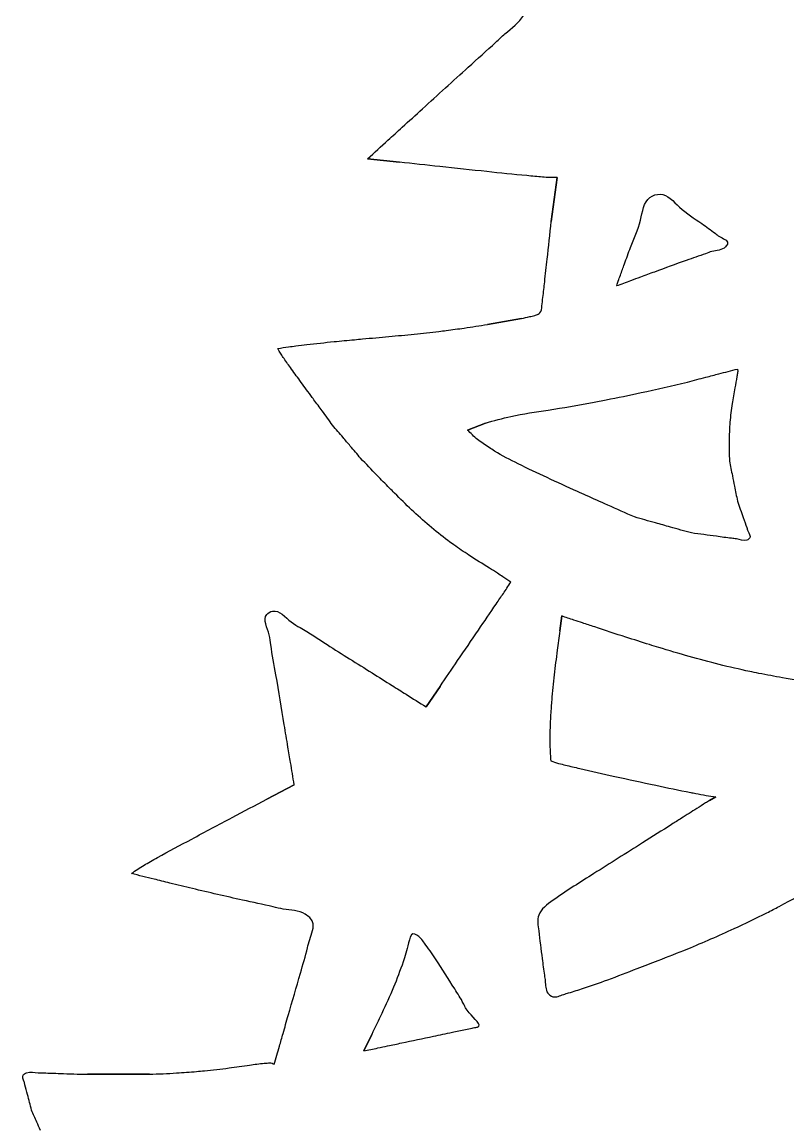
# Model space of a CAD drawing. Extents: x 0 to 339, y 0 to 248.
# Drawn here: x 9.1 to 47.7, y 66.7 to 122.4 of the extents above; entities that cross this region are included whole.
import ezdxf

# ---------------------------------------------------------------- set-up
doc = ezdxf.new("R2010")
doc.units = 0
doc.layers.add('layer_1', color=7, linetype='CONTINUOUS')

msp = doc.modelspace()

# ---------------------------------------------------------------- linework, layer by layer
at = {"layer": 'layer_1', "color": 1}
for p, q in [((28.128472, 115.316599), (26.514465, 115.492976)), ((26.514465, 115.492976), (28.128472, 115.316599)), ((28.128472, 115.316599), (28.128472, 115.316599)), ((35.794281, 112.315725), (36.096919, 114.53501)), ((36.096919, 114.53501), (35.794281, 112.315725)), ((35.794281, 112.315725), (35.794281, 112.315725)), ((39.084718, 109.062674), (39.084718, 109.062674)), ((39.084718, 109.062674), (39.084718, 109.062674)), ((39.084718, 109.062674), (39.084718, 109.062674)), ((32.566653, 107.121013), (34.281475, 107.423652)), ((34.281475, 107.423652), (32.566653, 107.121013)), ((32.566653, 107.121013), (32.566653, 107.121013)), ((31.557924, 101.788854), (32.467192, 102.142383)), ((32.467192, 102.142383), (31.557924, 101.788854)), ((31.557924, 101.788854), (31.557924, 101.788854)), ((36.317941, 92.39431), (36.216932, 91.63668)), ((36.216932, 91.63668), (36.317941, 92.39431)), ((36.317941, 92.39431), (36.317941, 92.39431)), ((29.466639, 87.804207), (30.172731, 88.838382)), ((30.172731, 88.838382), (29.466639, 87.804207)), ((29.466639, 87.804207), (29.466639, 87.804207)), ((21.422371, 83.13927), (22.809238, 83.870487)), ((22.809238, 83.870487), (21.422371, 83.13927)), ((21.422371, 83.13927), (21.422371, 83.13927)), ((44.098801, 83.257114), (43.782055, 83.074682)), ((43.782055, 83.074682), (44.098801, 83.257114)), ((44.098801, 83.257114), (44.098801, 83.257114)), ((28.312582, 74.918842), (28.312582, 74.918842)), ((28.312582, 74.918842), (28.312582, 74.918842)), ((28.312582, 74.918842), (28.312582, 74.918842)), ((32.075463, 71.635941), (32.075463, 71.635941)), ((32.075463, 71.635941), (32.075463, 71.635941)), ((32.075463, 71.635941), (32.075463, 71.635941)), ((26.721701, 71.257288), (26.317667, 70.423713)), ((26.317667, 70.423713), (26.721701, 71.257288)), ((26.721701, 71.257288), (26.721701, 71.257288)), ((12.36905, 69.244635), (15.496185, 69.244635)), ((15.496185, 69.244635), (12.36905, 69.244635)), ((12.36905, 69.244635), (12.36905, 69.244635))]:
    msp.add_line(p, q, dxfattribs=at)
for points in [[(33.449445, 121.797299), (33.789711, 122.091164), (34.159705, 122.358594), (34.411384, 122.736925)], [(32.987073, 121.377002), (33.139637, 121.518487), (33.291332, 121.660747), (33.449445, 121.797299)], [(31.60005, 120.116157), (32.063901, 120.535095), (32.529403, 120.952567), (32.987073, 121.377002)], [(29.288521, 118.014837), (30.05856, 118.715707), (30.827012, 119.417969), (31.60005, 120.116157)], [(28.261243, 117.080816), (28.60372, 117.392109), (28.946277, 117.703336), (29.288521, 118.014837)], [(27.542044, 116.427), (27.781775, 116.644938), (28.02149, 116.862893), (28.261243, 117.080816)], [(26.514465, 115.492976), (26.857003, 115.804306), (27.199541, 116.115635), (27.542044, 116.427)], [(30.159742, 115.095197), (29.482589, 115.168295), (28.805531, 115.242447), (28.128472, 115.316599)], [(32.544169, 114.840326), (31.749278, 114.925072), (30.954445, 115.009409), (30.159742, 115.095197)], [(34.558733, 114.635889), (33.886642, 114.696912), (33.215385, 114.768765), (32.544169, 114.840326)], [(34.968731, 114.598526), (34.832061, 114.611522), (34.695379, 114.623482), (34.558733, 114.635889)], [(35.720548, 114.538746), (35.469427, 114.547431), (35.219098, 114.574718), (34.968731, 114.598526)], [(36.096919, 114.53501), (35.971396, 114.534711), (35.845873, 114.534412), (35.720548, 114.538746)], [(40.773982, 113.531492), (40.915482, 113.640179), (41.109406, 113.706932), (41.284703, 113.701743)], [(41.284703, 113.701743), (41.668047, 113.690396), (41.96231, 113.335007), (42.266867, 113.052632)], [(40.296946, 112.395949), (40.400926, 112.814667), (40.45025, 113.28283), (40.773982, 113.531492)], [(42.266867, 113.052632), (42.6303, 112.71567), (43.008392, 112.48268), (43.396499, 112.217415)], [(35.5844, 110.418029), (35.654691, 111.049609), (35.724486, 111.682667), (35.794281, 112.315725)], [(39.791843, 111.007238), (39.968771, 111.462396), (40.172195, 111.893587), (40.296946, 112.395949)], [(43.396499, 112.217415), (43.626191, 112.060423), (43.859392, 111.892125), (44.06611, 111.724547)], [(44.06611, 111.724547), (44.134152, 111.669389), (44.199325, 111.614308), (44.286839, 111.562762)], [(44.286839, 111.562762), (44.45715, 111.462448), (44.712076, 111.375521), (44.699352, 111.225889)], [(39.48877, 110.174001), (39.589065, 110.452412), (39.685685, 110.734139), (39.791843, 111.007238)], [(44.589973, 111.040673), (44.404048, 110.859176), (44.1434, 110.863695), (43.908187, 110.805068)], [(44.699352, 111.225889), (44.694213, 111.165456), (44.645415, 111.094795), (44.589973, 111.040673)], [(35.458493, 109.27114), (35.499265, 109.655234), (35.541923, 110.036362), (35.5844, 110.418029)], [(42.609909, 110.352316), (42.071452, 110.166321), (41.538222, 109.967035), (41.004134, 109.769732)], [(43.581721, 110.693729), (43.261189, 110.571792), (42.934599, 110.46447), (42.609909, 110.352316)], [(43.908187, 110.805068), (43.795714, 110.777034), (43.689057, 110.734562), (43.581721, 110.693729)], [(39.174503, 109.309661), (39.245555, 109.505215), (39.316459, 109.700894), (39.387743, 109.896253)], [(39.387743, 109.896253), (39.421498, 109.98876), (39.455339, 110.081197), (39.48877, 110.174001)], [(41.004134, 109.769732), (40.767249, 109.682222), (40.530196, 109.595102), (40.293197, 109.507859)], [(35.41653, 108.886337), (35.431348, 109.013084), (35.444814, 109.142279), (35.458493, 109.27114)], [(39.79557, 109.324547), (39.558626, 109.237242), (39.321672, 109.149958), (39.084718, 109.062674)], [(39.095941, 109.093547), (39.122129, 109.165584), (39.148326, 109.237614), (39.174503, 109.309661)], [(40.293197, 109.507859), (40.127305, 109.446791), (39.96144, 109.385664), (39.79557, 109.324547)], [(35.31834, 108.054135), (35.346039, 108.34903), (35.384452, 108.611949), (35.41653, 108.886337)], [(39.084718, 109.062674), (39.088459, 109.072965), (39.0922, 109.083256), (39.095941, 109.093547)], [(34.701807, 107.514298), (34.786245, 107.534276), (34.870467, 107.555812), (34.954005, 107.576959)], [(34.954005, 107.576959), (34.982056, 107.58406), (35.01003, 107.591117), (35.038071, 107.600353)], [(35.038071, 107.600353), (35.106312, 107.622829), (35.174947, 107.658209), (35.220221, 107.709521)], [(35.220221, 107.709521), (35.296612, 107.796101), (35.306496, 107.928041), (35.31834, 108.054135)], [(31.3945, 106.939849), (31.785702, 106.996979), (32.176177, 107.058996), (32.566653, 107.121013)], [(34.281475, 107.423652), (34.421782, 107.452446), (34.56209, 107.48124), (34.701807, 107.514298)], [(26.26233, 106.389864), (26.705859, 106.431103), (27.149585, 106.470205), (27.593223, 106.510245)], [(27.593223, 106.510245), (28.020177, 106.54878), (28.447049, 106.588184), (28.87364, 106.630697)], [(28.87364, 106.630697), (29.289763, 106.672168), (29.705619, 106.716597), (30.120616, 106.767998)], [(30.120616, 106.767998), (30.242396, 106.783081), (30.364102, 106.798765), (30.485776, 106.8147)], [(30.485776, 106.8147), (30.788959, 106.854404), (31.091947, 106.895665), (31.3945, 106.939849)], [(21.975469, 105.910523), (22.15609, 105.93543), (22.336712, 105.960337), (22.517333, 105.985248)], [(22.047434, 105.77043), (22.021639, 105.816095), (21.998554, 105.863309), (21.975469, 105.910523)], [(22.517333, 105.985248), (22.643739, 106.002682), (22.770144, 106.020118), (22.896549, 106.037557)], [(22.896549, 106.037557), (23.077085, 106.062463), (23.257621, 106.087374), (23.438156, 106.112284)], [(23.438156, 106.112284), (23.898821, 106.159163), (24.359485, 106.206042), (24.82029, 106.251502)], [(24.82029, 106.251502), (25.165162, 106.285525), (25.510114, 106.318753), (25.855108, 106.351525)], [(25.855108, 106.351525), (25.990838, 106.364418), (26.126575, 106.377242), (26.26233, 106.389864)], [(22.181083, 105.563098), (22.134878, 105.631184), (22.087833, 105.698908), (22.047434, 105.77043)], [(22.253048, 105.45663), (22.228997, 105.49206), (22.205154, 105.527628), (22.181083, 105.563098)], [(22.612535, 104.948499), (22.49095, 105.116666), (22.369545, 105.285025), (22.253048, 105.45663)], [(23.095375, 104.283459), (22.933921, 104.504752), (22.77307, 104.726459), (22.612535, 104.948499)], [(44.25935, 104.626568), (44.571146, 104.707601), (44.88295, 104.788604), (45.194754, 104.869606)], [(45.21063, 104.793911), (45.217444, 104.729981), (45.199589, 104.664802), (45.187339, 104.600359)], [(45.194754, 104.869606), (45.20134, 104.84444), (45.207926, 104.819274), (45.21063, 104.793911)], [(23.639915, 103.539984), (23.458228, 103.787684), (23.276422, 104.035311), (23.095375, 104.283459)], [(40.325519, 103.675428), (41.108636, 103.84612), (41.88893, 104.029585), (42.669225, 104.213051)], [(42.669225, 104.213051), (42.981008, 104.294161), (43.292792, 104.375271), (43.604584, 104.45635)], [(43.604584, 104.45635), (43.822836, 104.513104), (44.041091, 104.569844), (44.25935, 104.626568)], [(45.169631, 104.490953), (45.140192, 104.299423), (45.098633, 104.108666), (45.060997, 103.917518)], [(45.187339, 104.600359), (45.180374, 104.563722), (45.175221, 104.527324), (45.169631, 104.490953)], [(38.565404, 103.311693), (39.153258, 103.427396), (39.740177, 103.547844), (40.325519, 103.675428)], [(45.060997, 103.917518), (45.008805, 103.652442), (44.964156, 103.386612), (44.924434, 103.119765)], [(23.804297, 103.315837), (23.749506, 103.390554), (23.694716, 103.465272), (23.639915, 103.539984)], [(24.215188, 102.755508), (24.078228, 102.942288), (23.94126, 103.129061), (23.804297, 103.315837)], [(35.639668, 102.797212), (36.38595, 102.912849), (37.1298, 103.03874), (37.871458, 103.177974)], [(37.871458, 103.177974), (38.102964, 103.221435), (38.334257, 103.266197), (38.565404, 103.311693)], [(44.924434, 103.119765), (44.878635, 102.812091), (44.839387, 102.503065), (44.816101, 102.192886)], [(24.749203, 102.027179), (24.571203, 102.269959), (24.393203, 102.512739), (24.215188, 102.755508)], [(33.755896, 102.472596), (34.377756, 102.609257), (35.009579, 102.69958), (35.639668, 102.797212)], [(25.272236, 101.410848), (25.097898, 101.616297), (24.923551, 101.821738), (24.749203, 102.027179)], [(32.467192, 102.142383), (32.895152, 102.259935), (33.323111, 102.377487), (33.755896, 102.472596)], [(44.816101, 102.192886), (44.808946, 102.097569), (44.803298, 102.002143), (44.798265, 101.906675)], [(25.638374, 100.979341), (25.516333, 101.12318), (25.394287, 101.267016), (25.272236, 101.410848)], [(32.068475, 101.311836), (31.888649, 101.459298), (31.723287, 101.624076), (31.557924, 101.788854)], [(44.798265, 101.906675), (44.785552, 101.665535), (44.776766, 101.424129), (44.774759, 101.182719)], [(26.161451, 100.362796), (25.987095, 100.568314), (25.81274, 100.773832), (25.638374, 100.979341)], [(32.646479, 100.90213), (32.448023, 101.030597), (32.250813, 101.162314), (32.068475, 101.311836)], [(32.921472, 100.728139), (32.829048, 100.784804), (32.737632, 100.843124), (32.646479, 100.90213)], [(44.774759, 101.182719), (44.7721, 100.862828), (44.781346, 100.54293), (44.790592, 100.223033)], [(26.987106, 99.501603), (26.710316, 99.78715), (26.435883, 100.074973), (26.161451, 100.362796)], [(34.120594, 100.079972), (33.713441, 100.282455), (33.308616, 100.49078), (32.921472, 100.728139)], [(35.577907, 99.381303), (35.089344, 99.608044), (34.603333, 99.839901), (34.120594, 100.079972)], [(44.790592, 100.223033), (44.840488, 99.973583), (44.890384, 99.724134), (44.940282, 99.474685)], [(27.622226, 98.85339), (27.409556, 99.068512), (27.197649, 99.284399), (26.987106, 99.501603)], [(37.113768, 98.682718), (36.600826, 98.913435), (36.087976, 99.144581), (35.577907, 99.381303)], [(44.940282, 99.474685), (44.975208, 99.30008), (45.010136, 99.125476), (45.045065, 98.950871)], [(27.876274, 98.597472), (27.791359, 98.68255), (27.706732, 98.76791), (27.622226, 98.85339)], [(37.557138, 98.483417), (37.409334, 98.549814), (37.261547, 98.616248), (37.113768, 98.682718)], [(45.045065, 98.950871), (45.09496, 98.70145), (45.144857, 98.452029), (45.194754, 98.202608)], [(28.738322, 97.757893), (28.44621, 98.032802), (28.159636, 98.313566), (27.876274, 98.597472)], [(38.640229, 97.997898), (38.279045, 98.159397), (37.918038, 98.321295), (37.557138, 98.483417)], [(45.194754, 98.202608), (45.290867, 97.922952), (45.38698, 97.643296), (45.489394, 97.361037)], [(29.628329, 96.95764), (29.324887, 97.216818), (29.028866, 97.484459), (28.738322, 97.757893)], [(39.992504, 97.394735), (39.541654, 97.595582), (39.090805, 97.796429), (38.640229, 97.997898)], [(30.574509, 96.202196), (30.249846, 96.441932), (29.935291, 96.695455), (29.628329, 96.95764)], [(41.058975, 97.095452), (40.703486, 97.195219), (40.347995, 97.294977), (39.992504, 97.394735)], [(41.805415, 96.885953), (41.556602, 96.95579), (41.307789, 97.025623), (41.058975, 97.095452)], [(45.489394, 97.361037), (45.550851, 97.191658), (45.614576, 97.021343), (45.66622, 96.856031)], [(42.871627, 96.586667), (42.516224, 96.686432), (42.16082, 96.786197), (41.805415, 96.885953)], [(44.134112, 96.418275), (43.71341, 96.478352), (43.292519, 96.532509), (42.871627, 96.586667)], [(44.891655, 96.317249), (44.638919, 96.344045), (44.386549, 96.382226), (44.134112, 96.418275)], [(45.66622, 96.856031), (45.683436, 96.80092), (45.69931, 96.746366), (45.725174, 96.687677)], [(45.725174, 96.687677), (45.778049, 96.567697), (45.872677, 96.43044), (45.821372, 96.335931)], [(30.87055, 95.988269), (30.771308, 96.05881), (30.672449, 96.129876), (30.574509, 96.202196)], [(31.631708, 95.466078), (31.374608, 95.635066), (31.121358, 95.809995), (30.87055, 95.988269)], [(45.144187, 96.283576), (45.060198, 96.300649), (44.975906, 96.308316), (44.891655, 96.317249)], [(45.670745, 96.231164), (45.491773, 96.172083), (45.318634, 96.248116), (45.144187, 96.283576)], [(45.821372, 96.335931), (45.795558, 96.288379), (45.732801, 96.251649), (45.670745, 96.231164)], [(32.667533, 94.815006), (32.320004, 95.028551), (31.972475, 95.242097), (31.631708, 95.466078)], [(33.069316, 94.553468), (32.935385, 94.640644), (32.801459, 94.727825), (32.667533, 94.815006)], [(33.35058, 94.370407), (33.256823, 94.431424), (33.163069, 94.492445), (33.069316, 94.553468)], [(33.752406, 94.108912), (33.618462, 94.196075), (33.484519, 94.283238), (33.35058, 94.370407)], [(33.196455, 93.275401), (33.314388, 93.449453), (33.432626, 93.623307), (33.548776, 93.798547)], [(33.548776, 93.798547), (33.617135, 93.901682), (33.68477, 94.005297), (33.752406, 94.108912)], [(33.009273, 92.998919), (33.07168, 93.09107), (33.134025, 93.183263), (33.196455, 93.275401)], [(21.421273, 92.468501), (21.488393, 92.550477), (21.601493, 92.615716), (21.708949, 92.6384)], [(21.708949, 92.6384), (22.061292, 92.712781), (22.352953, 92.329628), (22.657919, 92.091065)], [(32.111453, 91.679249), (32.411196, 92.118821), (32.710941, 92.558393), (33.009273, 92.998919)], [(21.548308, 91.435738), (21.449193, 91.795535), (21.21223, 92.213189), (21.421273, 92.468501)], [(22.657919, 92.091065), (22.807245, 91.974253), (22.95976, 91.892108), (23.111843, 91.805256)], [(36.935436, 92.188676), (36.729609, 92.257235), (36.523775, 92.325772), (36.317941, 92.39431)], [(37.367577, 92.044612), (37.223551, 92.092698), (37.079495, 92.140692), (36.935436, 92.188676)], [(37.984772, 91.838632), (37.778962, 91.907058), (37.5733, 91.975928), (37.367577, 92.044612)], [(21.632373, 90.931362), (21.612434, 91.096095), (21.597015, 91.258931), (21.548308, 91.435738)], [(23.111843, 91.805256), (23.56807, 91.544715), (24.020404, 91.241824), (24.473567, 90.947899)], [(31.062305, 90.141129), (31.412162, 90.653739), (31.761806, 91.166494), (32.111453, 91.679249)], [(36.216932, 91.63668), (36.173976, 91.313133), (36.131019, 90.989586), (36.089706, 90.665834)], [(39.563453, 91.323308), (39.036303, 91.49224), (38.510055, 91.663991), (37.984772, 91.838632)], [(21.884554, 89.418234), (21.792677, 89.925894), (21.692188, 90.437164), (21.632373, 90.931362)], [(24.473567, 90.947899), (25.2288, 90.458049), (25.986334, 89.993103), (26.743022, 89.519092)], [(40.749424, 90.948346), (40.353629, 91.071831), (39.958288, 91.196779), (39.563453, 91.323308)], [(41.217101, 90.803428), (41.061091, 90.851356), (40.905223, 90.899738), (40.749424, 90.948346)], [(36.089706, 90.665834), (36.037001, 90.252814), (35.98697, 89.839462), (35.940061, 89.425704)], [(42.75665, 90.348826), (42.241626, 90.494028), (41.728601, 90.64629), (41.217101, 90.803428)], [(44.273667, 89.944899), (43.765899, 90.071577), (43.260319, 90.206826), (42.75665, 90.348826)], [(30.172731, 88.838382), (30.469307, 89.272597), (30.765883, 89.706811), (31.062305, 90.141129)], [(45.813175, 89.591518), (45.297676, 89.698658), (44.784564, 89.817441), (44.273667, 89.944899)], [(22.304841, 86.896353), (22.166892, 87.736061), (22.037684, 88.572134), (21.884554, 89.418234)], [(26.743022, 89.519092), (27.079366, 89.308397), (27.415543, 89.095911), (27.751769, 88.883971)], [(35.940061, 89.425704), (35.891985, 89.00165), (35.847189, 88.57717), (35.812835, 88.151831)], [(46.280877, 89.496991), (46.124843, 89.52785), (45.9689, 89.559153), (45.813175, 89.591518)], [(47.466946, 89.273339), (47.070832, 89.343707), (46.675564, 89.418931), (46.280877, 89.496991)], [(49.045827, 89.010462), (48.519038, 89.095242), (47.992249, 89.180021), (47.466946, 89.273339)], [(27.751769, 88.883971), (27.987129, 88.735611), (28.222513, 88.58752), (28.457891, 88.439371)], [(28.457891, 88.439371), (28.794149, 88.227727), (29.130394, 88.015967), (29.466639, 87.804207)], [(35.812835, 88.151831), (35.803471, 88.0359), (35.794883, 87.919904), (35.786647, 87.803876)], [(35.786647, 87.803876), (35.767274, 87.530939), (35.749851, 87.257825), (35.738014, 86.984491)], [(35.738014, 86.984491), (35.724249, 86.666659), (35.718038, 86.348528), (35.711827, 86.030397)], [(22.491655, 85.775747), (22.429164, 86.149375), (22.36614, 86.523223), (22.304841, 86.896353)], [(35.711827, 86.030397), (35.718133, 85.911973), (35.724439, 85.793549), (35.730706, 85.675123)], [(22.622424, 84.991263), (22.578887, 85.252737), (22.535401, 85.514188), (22.491655, 85.775747)], [(35.730706, 85.675123), (35.735095, 85.592186), (35.739465, 85.509248), (35.743816, 85.42631)], [(35.743816, 85.42631), (35.750035, 85.307772), (35.756215, 85.189232), (35.762395, 85.070692)], [(22.809238, 83.870487), (22.746931, 84.244094), (22.684624, 84.617701), (22.622424, 84.991263)], [(35.762395, 85.070692), (35.896099, 85.029187), (36.029803, 84.987681), (36.16458, 84.950076)], [(36.16458, 84.950076), (36.394036, 84.886052), (36.626603, 84.833332), (36.858651, 84.778985)], [(36.858651, 84.778985), (36.981574, 84.750195), (37.10435, 84.720949), (37.227209, 84.692039)], [(37.227209, 84.692039), (37.815121, 84.553697), (38.404912, 84.423048), (38.994906, 84.293538)], [(38.994906, 84.293538), (39.68478, 84.142103), (40.374932, 83.992224), (41.065644, 83.844705)], [(41.065644, 83.844705), (41.654049, 83.719036), (42.24286, 83.59508), (42.833428, 83.48013)], [(19.676647, 82.217378), (20.258064, 82.525543), (20.840217, 82.832406), (21.422371, 83.13927)], [(42.833428, 83.48013), (42.917424, 83.46378), (43.001455, 83.447613), (43.085502, 83.431502)], [(43.085502, 83.431502), (43.263021, 83.397471), (43.440607, 83.363688), (43.618771, 83.333314)], [(43.782055, 83.074682), (43.716661, 83.0333), (43.651267, 82.991919), (43.585872, 82.950539)], [(43.618771, 83.333314), (43.778472, 83.306088), (43.938636, 83.281601), (44.098801, 83.257114)], [(43.145714, 82.67205), (42.884797, 82.50698), (42.623873, 82.341922), (42.362979, 82.176816)], [(43.585872, 82.950539), (43.439157, 82.857703), (43.292436, 82.764875), (43.145714, 82.67205)], [(17.628442, 81.127497), (18.311067, 81.491251), (18.993349, 81.855214), (19.676647, 82.217378)], [(42.362979, 82.176816), (42.199456, 82.07333), (42.035946, 81.969826), (41.872431, 81.866327)], [(41.872431, 81.866327), (41.381908, 81.555843), (40.891352, 81.245411), (40.40079, 80.934988)], [(15.899638, 80.188899), (16.47064, 80.510816), (17.049665, 80.819081), (17.628442, 81.127497)], [(40.40079, 80.934988), (39.583221, 80.417637), (38.765637, 79.90031), (37.948053, 79.382983)], [(14.905836, 79.613512), (15.111499, 79.752373), (15.331309, 79.869819), (15.548445, 79.990876)], [(15.548445, 79.990876), (15.665919, 80.05637), (15.78261, 80.122921), (15.899638, 80.188899)], [(14.58827, 79.381863), (14.692813, 79.461066), (14.797356, 79.540268), (14.905836, 79.613512)], [(15.727894, 79.101797), (15.348025, 79.195176), (14.968148, 79.28852), (14.58827, 79.381863)], [(37.948053, 79.382983), (37.275264, 78.961653), (36.602475, 78.540322), (35.882419, 78.033816)], [(16.525556, 78.905658), (16.259673, 78.971056), (15.993786, 79.036435), (15.727894, 79.101797)], [(17.664965, 78.625331), (17.285165, 78.718785), (16.905365, 78.81224), (16.525556, 78.905658)], [(20.199678, 78.043466), (19.352743, 78.229304), (18.508854, 78.427317), (17.664965, 78.625331)], [(47.303432, 77.722333), (47.946875, 78.061169), (48.576258, 78.427505), (49.18797, 78.821134)], [(21.736977, 77.702639), (21.226393, 77.822889), (20.712477, 77.930946), (20.199678, 78.043466)], [(35.882419, 78.033816), (35.57792, 77.819624), (35.264968, 77.590199), (35.15861, 77.282383)], [(22.254401, 77.591543), (22.079805, 77.620432), (21.908579, 77.662224), (21.736977, 77.702639)], [(23.368708, 77.327091), (23.025859, 77.526933), (22.632238, 77.529025), (22.254401, 77.591543)], [(46.677625, 77.401454), (46.887097, 77.50672), (47.095995, 77.613098), (47.303432, 77.722333)], [(23.737707, 76.939427), (23.678062, 77.097123), (23.528929, 77.2337), (23.368708, 77.327091)], [(23.591215, 76.053035), (23.68579, 76.350491), (23.83783, 76.674713), (23.737707, 76.939427)], [(35.15861, 77.282383), (35.077283, 77.047012), (35.116749, 76.765805), (35.156216, 76.484599)], [(45.024799, 76.603505), (45.580382, 76.859591), (46.130959, 77.126737), (46.677625, 77.401454)], [(28.8045, 76.33693), (28.684008, 76.307739), (28.634523, 76.08158), (28.586599, 75.883247)], [(29.196404, 76.105946), (29.080326, 76.228784), (28.913408, 76.363314), (28.8045, 76.33693)], [(35.156216, 76.484599), (35.214999, 76.020015), (35.273783, 75.55543), (35.331189, 75.089047)], [(42.681851, 75.575525), (43.466076, 75.91102), (44.250302, 76.246515), (45.024799, 76.603505)], [(23.47815, 75.630869), (23.512799, 75.769967), (23.545208, 75.908334), (23.591215, 76.053035)], [(28.586599, 75.883247), (28.491132, 75.488165), (28.401857, 75.203503), (28.312582, 74.918842)], [(29.383464, 75.87115), (29.327469, 75.948914), (29.273006, 76.024884), (29.196404, 76.105946)], [(29.952153, 75.06957), (29.766539, 75.342734), (29.566785, 75.616559), (29.383464, 75.87115)], [(23.124061, 74.356947), (23.24799, 74.78253), (23.373325, 75.210046), (23.47815, 75.630869)], [(41.185287, 74.995608), (41.68414, 75.18892), (42.182995, 75.382222), (42.681851, 75.575525)], [(28.312582, 74.918842), (28.154291, 74.489833), (27.996001, 74.060825), (27.821526, 73.638439)], [(30.913738, 73.555419), (30.582558, 74.0747), (30.290904, 74.571035), (29.952153, 75.06957)], [(35.331189, 75.089047), (35.366011, 74.806144), (35.400327, 74.52258), (35.444435, 74.243443)], [(40.137694, 74.589637), (40.48689, 74.724965), (40.836088, 74.860289), (41.185287, 74.995608)], [(22.5066, 72.220129), (22.711093, 72.930579), (22.915587, 73.641028), (23.124061, 74.356947)], [(35.444435, 74.243443), (35.459283, 74.149473), (35.475241, 74.056005), (35.484686, 73.959069)], [(38.641132, 74.009635), (39.139985, 74.202972), (39.638838, 74.396309), (40.137694, 74.589637)], [(27.821526, 73.638439), (27.637509, 73.192952), (27.435489, 72.754832), (27.229548, 72.318797)], [(31.344136, 72.844524), (31.229102, 73.069318), (31.067178, 73.314831), (30.913738, 73.555419)], [(35.484686, 73.959069), (35.505159, 73.748957), (35.495032, 73.52255), (35.614602, 73.350246)], [(36.66969, 73.354985), (36.917008, 73.427435), (37.166063, 73.511525), (37.41417, 73.595302)], [(37.41417, 73.595302), (37.824888, 73.733986), (38.23301, 73.871811), (38.641132, 74.009635)], [(35.614602, 73.350246), (35.67521, 73.262908), (35.769142, 73.189471), (35.868058, 73.162277)], [(35.868058, 73.162277), (36.044496, 73.113771), (36.236793, 73.212395), (36.419013, 73.27739)], [(36.419013, 73.27739), (36.503967, 73.307691), (36.586731, 73.330684), (36.66969, 73.354985)], [(31.645324, 72.346882), (31.482201, 72.539982), (31.424655, 72.687177), (31.344136, 72.844524)], [(22.245063, 71.304899), (22.332234, 71.609978), (22.419417, 71.915054), (22.5066, 72.220129)], [(27.229548, 72.318797), (27.061995, 71.96404), (26.891848, 71.610664), (26.721701, 71.257288)], [(32.075463, 71.635942), (32.3268, 71.701523), (31.878343, 72.07104), (31.645324, 72.346882)], [(29.836295, 71.16463), (30.15626, 71.231946), (30.476327, 71.299212), (30.795917, 71.366695)], [(30.795917, 71.366695), (30.902456, 71.389191), (31.008943, 71.411711), (31.115819, 71.434053)], [(31.115819, 71.434053), (31.341425, 71.481213), (31.568769, 71.527576), (31.791124, 71.576123)], [(31.791124, 71.576123), (31.873044, 71.594009), (31.954287, 71.612191), (32.039921, 71.628464)], [(32.039921, 71.628464), (32.052154, 71.630789), (32.064477, 71.633075), (32.075463, 71.635942)], [(22.062001, 70.664161), (22.123016, 70.877742), (22.184036, 71.091321), (22.245063, 71.304899)], [(27.526145, 70.678184), (27.763127, 70.72808), (28.000116, 70.77797), (28.237083, 70.827873)], [(28.237083, 70.827873), (28.770131, 70.940128), (29.303072, 71.052448), (29.836295, 71.16463)], [(21.800508, 69.748712), (21.887668, 70.053863), (21.974829, 70.359014), (22.062001, 70.664161)], [(26.317667, 70.423713), (26.554618, 70.47361), (26.791569, 70.523506), (27.028519, 70.573402)], [(27.028519, 70.573402), (27.194393, 70.60833), (27.360268, 70.643259), (27.526145, 70.678184)], [(19.514273, 69.563815), (19.861794, 69.608248), (20.208544, 69.654294), (20.556475, 69.706685)], [(20.556475, 69.706685), (20.803013, 69.743808), (21.050144, 69.784117), (21.29611, 69.799151)], [(21.29611, 69.799151), (21.343062, 69.802021), (21.389971, 69.80397), (21.438089, 69.808492)], [(21.438089, 69.808492), (21.524011, 69.816566), (21.613786, 69.832844), (21.692155, 69.806624)], [(21.692155, 69.806624), (21.730051, 69.793945), (21.765279, 69.771328), (21.800508, 69.748712)], [(9.166803, 68.866177), (9.128912, 68.981399), (9.061181, 69.11405), (9.108782, 69.202335)], [(9.108782, 69.202335), (9.139149, 69.258659), (9.216457, 69.296925), (9.291843, 69.320028)], [(9.291843, 69.320028), (9.493115, 69.38171), (9.680681, 69.3353), (9.872895, 69.320134)], [(9.872895, 69.320134), (9.964689, 69.312892), (10.057543, 69.312775), (10.150255, 69.311703)], [(10.150255, 69.311703), (10.428383, 69.308488), (10.70523, 69.296677), (10.982317, 69.286495)], [(10.982317, 69.286495), (11.444115, 69.269525), (11.906583, 69.25708), (12.36905, 69.244635)], [(15.496185, 69.244635), (15.952766, 69.264602), (16.409347, 69.284569), (16.865468, 69.312639)], [(16.865468, 69.312639), (17.202594, 69.333386), (17.53947, 69.358561), (17.876083, 69.386426)], [(17.876083, 69.386426), (18.007523, 69.397306), (18.138923, 69.408597), (18.270241, 69.421016)], [(18.270241, 69.421016), (18.685829, 69.46032), (19.100598, 69.510924), (19.514273, 69.563815)], [(9.208792, 68.706442), (9.196499, 68.758691), (9.185149, 68.810391), (9.166803, 68.866177)], [(9.334798, 68.227318), (9.291021, 68.388052), (9.245667, 68.549716), (9.208792, 68.706442)], [(9.544876, 67.428935), (9.476311, 67.694203), (9.407747, 67.95947), (9.334798, 68.227318)], [(9.806415, 66.831134), (9.719234, 67.0304), (9.632055, 67.229667), (9.544876, 67.428935)], [(9.989493, 66.412687), (9.928466, 66.552169), (9.86744, 66.691651), (9.806415, 66.831134)]]:
    msp.add_open_spline(points, degree=3, dxfattribs=at)

doc.saveas('drawing.dxf')
